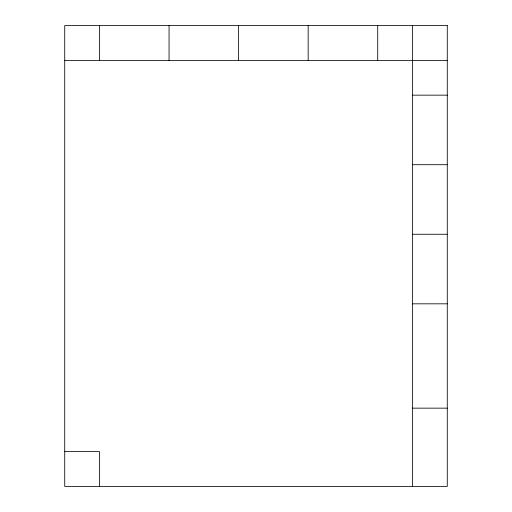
<?xml version="1.0" encoding="UTF-8"?>
<svg xmlns="http://www.w3.org/2000/svg" width="512" height="512" viewBox="0 0 512 512"><rect width="100%" height="100%" fill="white"/><g stroke="black" fill="none" stroke-linecap="round" stroke-linejoin="round"><path stroke-width="0.77" d="M64.723 60.378L447.277 60.378M412.499 95.155L447.277 95.155M412.499 164.71L447.277 164.71M412.499 234.266L447.277 234.266M412.499 303.821L447.277 303.821M412.499 408.154L447.277 408.154M64.723 451.622L99.501 451.622L99.501 486.4M412.499 25.6L412.499 486.4M377.722 25.6L377.722 60.378M308.166 25.6L308.166 60.378M238.611 25.6L238.611 60.378M169.056 25.6L169.056 60.378M99.501 25.6L99.501 60.378M447.277 25.6L64.723 25.6L64.723 486.4L447.277 486.4L447.277 25.6"/></g></svg>
